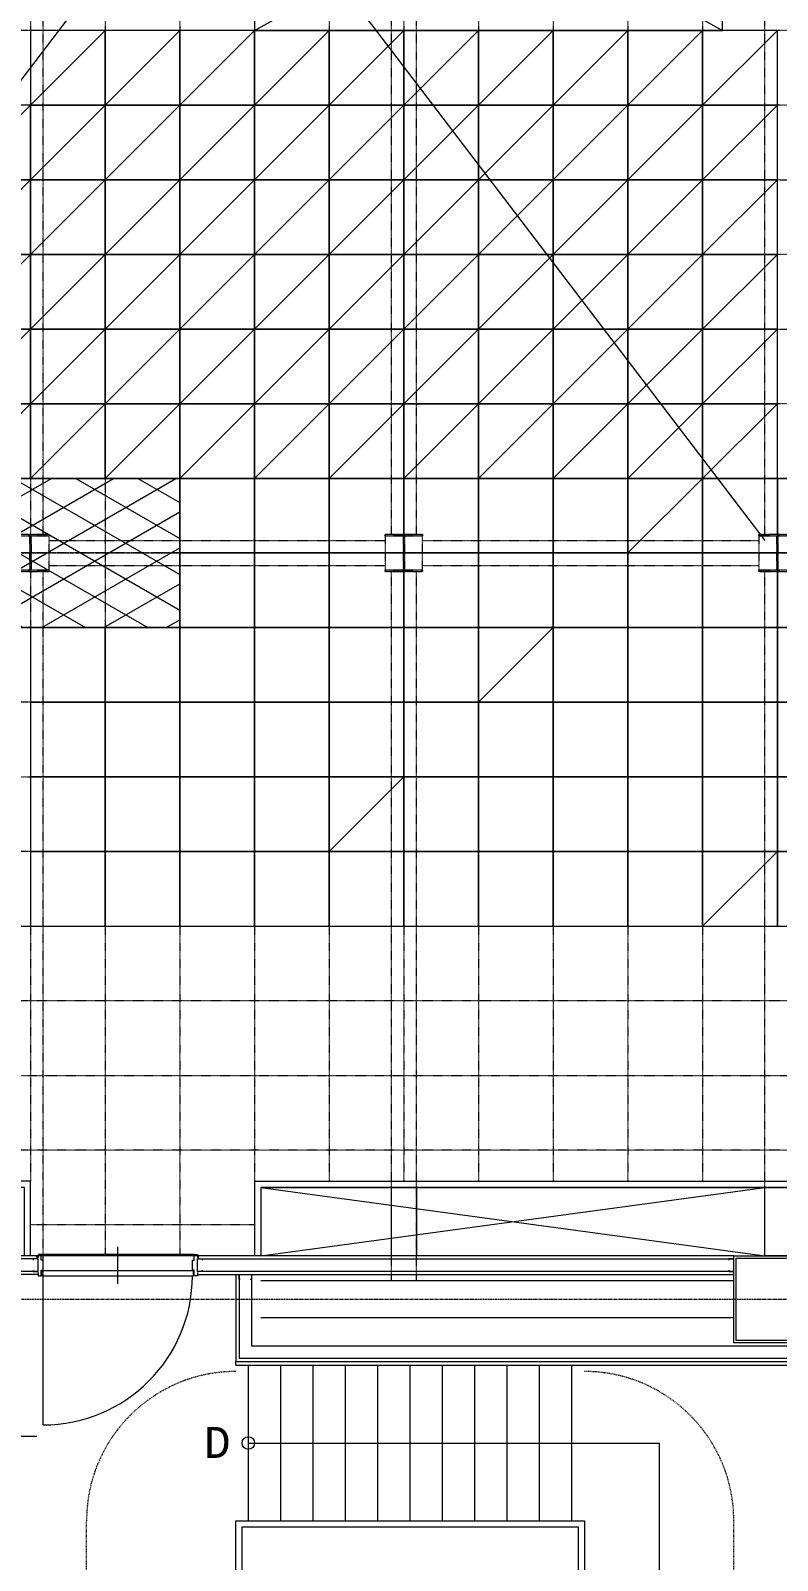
# Model space of a CAD drawing. Extents: x 73996 to 686888, y -9729 to 263202.
# Drawn here: x 465926 to 471926, y 179104 to 191402 of the extents above; entities that cross this region are included whole.
import ezdxf
from ezdxf.enums import TextEntityAlignment as Align

# ---------------------------------------------------------------- set-up
doc = ezdxf.new("R2010")
doc.units = 0
doc.header["$LTSCALE"] = 20
for name, pattern in [('Data Center Layout_L20$0$CENTER', [2, 1.25, -0.25, 0.25, -0.25]), ('Data Center Layout_L20$0$DOTK1', [0.1, 0.05, -0.05]), ('Data Center Layout_L20$0$HIDDENK2', [0.5, 0.25, -0.25])]:
    doc.linetypes.add(name, pattern=pattern)
for name, color, linetype, lineweight in [('Data Center Layout_L20$0$$ALDG', 252, 'Data Center Layout_L20$0$DOTK1', 0), ('Data Center Layout_L20$0$$ALDG-P', 252, 'Continuous', 0), ('Data Center Layout_L20$0$$AREA-RC', 252, 'Continuous', 0), ('Data Center Layout_L20$0$$OOBIKI', 252, 'Data Center Layout_L20$0$DOTK1', 0), ('Data Center Layout_L20$0$ARC', 252, 'Continuous', 0), ('Data Center Layout_L20$0$H-SIN', 252, 'Data Center Layout_L20$0$CENTER', 9), ('Data Center Layout_L20$0$HOJO1', 252, 'Continuous', 0), ('Data Center Layout_L20$0$SUGATA3', 252, 'Continuous', 0)]:
    doc.layers.add(name, color=color, linetype=linetype, lineweight=lineweight)
doc.styles.add('Data Center Layout_L20$0$ATS', font='monotxt', dxfattribs={"bigfont": 'BIGFONT'})

# ---------------------------------------------------------------- blocks, each defined once
blk = doc.blocks.new('Data Center Layout_L20$0$45%-AL-G')
blk.add_line((600, 600), (0, 0))
blk.add_lwpolyline([(0, 0), (600, 0), (600, 600), (0, 600)], close=True)
blk = doc.blocks.new('Data Center Layout_L20$0$BLANK')
blk.add_lwpolyline([(0, 0), (600, 0), (600, 600), (0, 600)], close=True)
blk = doc.blocks.new('Data Center Layout_L20$0$A$C80dc7663')
at = {"layer": 'Data Center Layout_L20$0$$ALDG-P', "linetype": 'Data Center Layout_L20$0$DOTK1'}
h = blk.add_hatch(dxfattribs=at)
h.set_pattern_fill('EXP', color=256, scale=100, style=0)
h.set_pattern_definition([(30, (275940.24, 28654.4), (-125, 216.50635), []), (330, (275940.24, 28654.4), (125, 216.50635), [])])
h.paths.add_polyline_path([(505540.24, 153445.59), (509140.24, 153445.59), (509140.24, 154645.59), (505540.24, 154645.59)])
at = {"layer": 'Data Center Layout_L20$0$$ALDG'}
for p, q in [((507940.24, 183095.59), (507940.24, 148995.59)), ((508540.24, 183095.59), (508540.24, 148410.59)), ((509140.24, 183095.59), (509140.24, 148410.59)), ((509740.24, 183095.59), (509740.24, 148995.59)), ((510340.24, 183095.59), (510340.24, 148995.59)), ((510940.24, 183095.59), (510940.24, 148995.59)), ((511540.24, 183095.59), (511540.24, 148995.59)), ((512140.24, 183095.59), (512140.24, 148995.59)), ((512740.24, 183095.59), (512740.24, 148995.59)), ((513340.24, 183095.59), (513340.24, 148995.59)), ((531290.24, 158245.59), (334590.24, 158245.59)), ((531290.24, 157645.59), (334590.24, 157645.59)), ((334590.24, 157045.59), (531290.24, 157045.59)), ((531290.24, 156445.59), (334590.24, 156445.59)), ((334590.24, 155845.59), (531290.24, 155845.59)), ((531290.24, 155245.59), (334590.24, 155245.59)), ((334590.24, 154645.59), (531290.24, 154645.59)), ((531290.24, 154045.59), (334590.24, 154045.59)), ((334590.24, 153445.59), (531290.24, 153445.59)), ((531290.24, 152845.59), (334590.24, 152845.59)), ((334590.24, 152245.59), (531290.24, 152245.59)), ((531290.24, 151645.59), (334590.24, 151645.59)), ((334590.24, 151045.59), (531290.24, 151045.59)), ((531290.24, 150445.59), (334590.24, 150445.59)), ((334590.24, 149845.59), (531290.24, 149845.59)), ((531290.24, 149245.59), (334590.24, 149245.59)), ((509740.24, 148645.59), (507940.24, 148645.59))]:
    blk.add_line(p, q, dxfattribs=at)
at = {"layer": 'Data Center Layout_L20$0$$ALDG-P'}
for p, q in [((509740.24, 158245.59), (513500.24, 160345.59)), ((509740.24, 160345.59), (513500.24, 158245.59))]:
    blk.add_line(p, q, dxfattribs=at)
blk.add_lwpolyline([(495940.24, 148995.59), (495940.24, 151045.59), (525340.24, 151045.59), (525340.24, 157045.59), (518140.24, 157045.59), (518140.24, 154645.59), (509140.24, 154645.59), (509140.24, 153445.59), (505540.24, 153445.59), (505540.24, 154645.59), (500740.24, 154645.59), (500740.24, 157045.59), (499540.24, 157045.59)], dxfattribs=at)
at = {"layer": 'Data Center Layout_L20$0$$AREA-RC'}
for points in [[(495940.24, 151045.59), (525340.24, 151045.59), (525340.24, 164845.59), (529540.24, 164845.59), (529540.24, 148945.59), (509790.24, 148945.59), (509790.24, 148395.59), (507890.24, 148395.59), (507890.24, 148945.59), (495940.24, 148945.59)], [(509740.24, 158245.59), (513500.24, 158245.59), (513500.24, 160345.59), (509740.24, 160345.59)]]:
    blk.add_lwpolyline(points, close=True, dxfattribs=at)
at = {"layer": 'Data Center Layout_L20$0$$OOBIKI'}
for p, q in [((508040.24, 154195.59), (508040.24, 159895.59)), ((510840.24, 154195.59), (510840.24, 159895.59)), ((511040.24, 154195.59), (511040.24, 159895.59)), ((513840.24, 154195.59), (513840.24, 159895.59)), ((508090.24, 154145.59), (510790.24, 154145.59)), ((511090.24, 154145.59), (513790.24, 154145.59)), ((508040.24, 148195.59), (508040.24, 153895.59)), ((508090.24, 153945.59), (510790.24, 153945.59)), ((510840.24, 148195.59), (510840.24, 153895.59)), ((511040.24, 148195.59), (511040.24, 153895.59)), ((511090.24, 153945.59), (513790.24, 153945.59)), ((513840.24, 148395.59), (513840.24, 153895.59))]:
    blk.add_line(p, q, dxfattribs=at)
at = {"layer": 'Data Center Layout_L20$0$$OOBIKI', "linetype": 'Data Center Layout_L20$0$DOTK1'}
for points in [[(507790.24, 154195.59), (508090.24, 154195.59), (508090.24, 154180.59), (507945.24, 154180.59), (507945.24, 153910.59), (508090.24, 153910.59), (508090.24, 153895.59), (507790.24, 153895.59), (507790.24, 153910.59), (507935.24, 153910.59), (507935.24, 154180.59), (507790.24, 154180.59)], [(510790.24, 154195.59), (511090.24, 154195.59), (511090.24, 154180.59), (510945.24, 154180.59), (510945.24, 153910.59), (511090.24, 153910.59), (511090.24, 153895.59), (510790.24, 153895.59), (510790.24, 153910.59), (510935.24, 153910.59), (510935.24, 154180.59), (510790.24, 154180.59)], [(513790.24, 154195.59), (514090.24, 154195.59), (514090.24, 154180.59), (513945.24, 154180.59), (513945.24, 153910.59), (514090.24, 153910.59), (514090.24, 153895.59), (513790.24, 153895.59), (513790.24, 153910.59), (513935.24, 153910.59), (513935.24, 154180.59), (513790.24, 154180.59)]]:
    blk.add_lwpolyline(points, close=True, dxfattribs=at)
at = {"layer": 'Data Center Layout_L20$0$$OOBIKI'}
for points in [[(507790.24, 153895.59), (508090.24, 153895.59), (508090.24, 154195.59), (507790.24, 154195.59)], [(510790.24, 153895.59), (511090.24, 153895.59), (511090.24, 154195.59), (510790.24, 154195.59)], [(513790.24, 153895.59), (514090.24, 153895.59), (514090.24, 154195.59), (513790.24, 154195.59)]]:
    blk.add_lwpolyline(points, close=True, dxfattribs=at)
at = {"layer": 'Data Center Layout_L20$0$ARC'}
for p, q in [((507940.24, 148995.59), (489940.24, 148995.59)), ((507940.24, 148395.59), (507940.24, 148995.59)), ((509740.24, 148995.59), (509740.24, 148395.59)), ((509740.24, 148995.59), (531290.24, 148995.59)), ((509790.24, 148945.59), (509790.24, 148395.59)), ((509790.24, 148945.59), (531340.24, 148945.59)), ((509790.24, 148945.59), (513840.24, 148395.59)), ((509790.24, 148395.59), (513840.24, 148945.59)), ((508000.24, 148395.59), (505290.24, 148395.59)), ((508000.24, 148370.59), (505290.24, 148370.59)), ((509255.24, 148405.59), (508025.24, 148405.59)), ((513590.24, 148395.59), (509280.24, 148395.59)), ((509280.24, 148370.59), (513590.24, 148370.59)), ((508000.24, 148270.59), (505290.24, 148270.59)), ((508000.24, 148245.59), (505290.24, 148245.59)), ((513590.24, 148270.59), (509280.24, 148270.59)), ((509280.24, 148245.59), (513590.24, 148245.59)), ((509590.24, 148245.59), (509590.24, 147545.59)), ((509615.24, 148245.59), (509615.24, 147570.59)), ((513590.24, 148195.59), (509790.24, 148195.59)), ((513590.24, 147895.59), (509790.24, 147895.59)), ((509590.24, 147545.59), (514290.24, 147545.59)), ((514290.24, 147570.59), (509615.24, 147570.59))]:
    blk.add_line(p, q, dxfattribs=at)
at = {"layer": 'Data Center Layout_L20$0$ARC', "linetype": 'Continuous'}
for p, q in [((508640.24, 148170.59), (508640.24, 148466.59)), ((508040.24, 147035.59), (508040.24, 148235.59)), ((507690.24, 146945.59), (507990.24, 146945.59))]:
    blk.add_line(p, q, dxfattribs=at)
at = {"layer": 'Data Center Layout_L20$0$ARC'}
for points in [[(505540.24, 153445.59), (509140.24, 153445.59), (509140.24, 154645.59), (505540.24, 154645.59)], [(510840.24, 148945.59), (511040.24, 148945.59), (511040.24, 148395.59), (510840.24, 148395.59)], [(513840.24, 148945.59), (514040.24, 148945.59), (514040.24, 148395.59), (513840.24, 148395.59)], [(513590.24, 147695.59), (513590.24, 148395.59), (514290.24, 148395.59), (514290.24, 147695.59)], [(513610.24, 147715.59), (513610.24, 148375.59), (514270.24, 148375.59), (514270.24, 147715.59)], [(508030.24, 148235.59), (509250.24, 148235.59), (509250.24, 148275.59), (508030.24, 148275.59)], [(512340.24, 146215.59), (512340.24, 145425.59), (509640.24, 145425.59), (509640.24, 146215.59)]]:
    blk.add_lwpolyline(points, close=True, dxfattribs=at)
for points in [[(507960.24, 148280.59), (507960.24, 148270.59), (508000.24, 148270.59), (508000.24, 148370.59), (507960.24, 148370.59), (507960.24, 148360.59)], [(508000.24, 148260.59), (508000.24, 148235.59), (508025.24, 148235.59), (508025.24, 148280.59), (508040.24, 148280.59), (508040.24, 148360.59), (508025.24, 148360.59), (508025.24, 148405.59), (508000.24, 148405.59), (508000.24, 148380.59)], [(509280.24, 148260.59), (509280.24, 148235.59), (509255.24, 148235.59), (509255.24, 148280.59), (509240.24, 148280.59), (509240.24, 148360.59), (509255.24, 148360.59), (509255.24, 148405.59), (509280.24, 148405.59), (509280.24, 148380.59)], [(509320.24, 148280.59), (509320.24, 148270.59), (509280.24, 148270.59), (509280.24, 148370.59), (509320.24, 148370.59), (509320.24, 148360.59)], [(513550.24, 148280.59), (513550.24, 148270.59), (513590.24, 148270.59), (513590.24, 148370.59), (513550.24, 148370.59), (513550.24, 148360.59)], [(509625.24, 148205.59), (509615.24, 148205.59), (509615.24, 148245.59), (509715.24, 148245.59), (509715.24, 148205.59), (509705.24, 148205.59)]]:
    blk.add_lwpolyline(points, dxfattribs=at)
for points in [[(508000.24, 148395.59), (508000.24, 148383.09), (507990.24, 148383.09), (507990.24, 148395.59, 0.78004585)], [(509280.24, 148395.59), (509280.24, 148383.09), (509290.24, 148383.09), (509290.24, 148395.59, -0.78004585)]]:
    blk.add_lwpolyline(points, format="xyb", close=True, dxfattribs=at)
at = {"layer": 'Data Center Layout_L20$0$ARC', "linetype": 'Continuous'}
blk.add_arc((508040.24, 148235.59), 1200, 270, 0, dxfattribs=at)
at = {"layer": 'Data Center Layout_L20$0$H-SIN'}
for p, q in [((294307.41, 154045.59), (588940.24, 154045.59)), ((294307.41, 148045.59), (588940.24, 148045.59))]:
    blk.add_line(p, q, dxfattribs=at)
at = {"layer": 'Data Center Layout_L20$0$HOJO1'}
for p, q in [((513840.24, 165695.59), (505040.24, 154145.59)), ((505040.24, 165695.59), (513840.24, 154145.59))]:
    blk.add_line(p, q, dxfattribs=at)
at = {"layer": 'Data Center Layout_L20$0$SUGATA3'}
for p, q in [((509715.24, 148245.59), (509715.24, 147670.59)), ((509715.24, 147670.59), (514290.24, 147670.59)), ((509590.24, 147515.59), (509590.24, 147545.59)), ((509590.24, 147515.59), (514090.24, 147515.59)), ((509690.24, 146265.59), (509690.24, 147515.59)), ((509950.24, 146265.59), (509950.24, 147515.59)), ((510210.24, 146265.59), (510210.24, 147515.59)), ((510470.24, 146265.59), (510470.24, 147515.59)), ((510730.24, 146265.59), (510730.24, 147515.59)), ((510990.24, 146265.59), (510990.24, 147515.59)), ((511250.24, 146265.59), (511250.24, 147515.59)), ((511510.24, 146265.59), (511510.24, 147515.59)), ((511770.24, 146265.59), (511770.24, 147515.59)), ((512030.24, 146265.59), (512030.24, 147515.59)), ((512290.24, 146265.59), (512290.24, 147515.59)), ((509690.24, 146890.59), (512990.24, 146890.59)), ((512990.24, 146890.59), (512990.24, 144750.59))]:
    blk.add_line(p, q, dxfattribs=at)
at = {"layer": 'Data Center Layout_L20$0$SUGATA3', "linetype": 'Data Center Layout_L20$0$HIDDENK2'}
for points in [[(509590.24, 144175.59, -0.41421356), (508390.24, 145375.59), (508390.24, 146265.59, -0.41421356), (509590.24, 147465.59)], [(512390.24, 144175.59, 0.41421356), (513590.24, 145375.59), (513590.24, 146265.59, 0.41421356), (512390.24, 147465.59)]]:
    blk.add_lwpolyline(points, format="xyb", dxfattribs=at)
at = {"layer": 'Data Center Layout_L20$0$SUGATA3'}
blk.add_lwpolyline([(512390.24, 146265.59), (512390.24, 145375.59), (509590.24, 145375.59), (509590.24, 146265.59)], close=True, dxfattribs=at)
blk.add_circle((509690.24, 146890.59), 50, dxfattribs=at)
at = {"layer": 'Data Center Layout_L20$0$$ALDG-P'}
for name, p in [('Data Center Layout_L20$0$45%-AL-G', (507940.24, 157645.59)), ('Data Center Layout_L20$0$45%-AL-G', (508540.24, 157645.59)), ('Data Center Layout_L20$0$45%-AL-G', (509140.24, 157645.59)), ('Data Center Layout_L20$0$45%-AL-G', (509740.24, 157645.59)), ('Data Center Layout_L20$0$45%-AL-G', (510340.24, 157645.59)), ('Data Center Layout_L20$0$45%-AL-G', (510940.24, 157645.59)), ('Data Center Layout_L20$0$45%-AL-G', (511540.24, 157645.59)), ('Data Center Layout_L20$0$45%-AL-G', (512140.24, 157645.59)), ('Data Center Layout_L20$0$45%-AL-G', (512740.24, 157645.59)), ('Data Center Layout_L20$0$45%-AL-G', (513340.24, 157645.59)), ('Data Center Layout_L20$0$45%-AL-G', (507340.24, 157045.59)), ('Data Center Layout_L20$0$45%-AL-G', (507940.24, 157045.59)), ('Data Center Layout_L20$0$45%-AL-G', (508540.24, 157045.59)), ('Data Center Layout_L20$0$45%-AL-G', (509140.24, 157045.59)), ('Data Center Layout_L20$0$45%-AL-G', (509740.24, 157045.59)), ('Data Center Layout_L20$0$45%-AL-G', (510340.24, 157045.59)), ('Data Center Layout_L20$0$45%-AL-G', (510940.24, 157045.59)), ('Data Center Layout_L20$0$45%-AL-G', (511540.24, 157045.59)), ('Data Center Layout_L20$0$45%-AL-G', (512140.24, 157045.59)), ('Data Center Layout_L20$0$45%-AL-G', (512740.24, 157045.59)), ('Data Center Layout_L20$0$45%-AL-G', (513340.24, 157045.59)), ('Data Center Layout_L20$0$45%-AL-G', (507340.24, 156445.59)), ('Data Center Layout_L20$0$45%-AL-G', (507940.24, 156445.59)), ('Data Center Layout_L20$0$45%-AL-G', (508540.24, 156445.59)), ('Data Center Layout_L20$0$45%-AL-G', (509140.24, 156445.59)), ('Data Center Layout_L20$0$45%-AL-G', (509740.24, 156445.59)), ('Data Center Layout_L20$0$45%-AL-G', (510340.24, 156445.59)), ('Data Center Layout_L20$0$45%-AL-G', (510940.24, 156445.59)), ('Data Center Layout_L20$0$45%-AL-G', (511540.24, 156445.59)), ('Data Center Layout_L20$0$45%-AL-G', (512140.24, 156445.59)), ('Data Center Layout_L20$0$45%-AL-G', (512740.24, 156445.59)), ('Data Center Layout_L20$0$45%-AL-G', (513340.24, 156445.59)), ('Data Center Layout_L20$0$45%-AL-G', (507340.24, 155845.59)), ('Data Center Layout_L20$0$45%-AL-G', (507940.24, 155845.59)), ('Data Center Layout_L20$0$45%-AL-G', (508540.24, 155845.59)), ('Data Center Layout_L20$0$45%-AL-G', (509140.24, 155845.59)), ('Data Center Layout_L20$0$45%-AL-G', (509740.24, 155845.59)), ('Data Center Layout_L20$0$45%-AL-G', (510340.24, 155845.59)), ('Data Center Layout_L20$0$45%-AL-G', (510940.24, 155845.59)), ('Data Center Layout_L20$0$45%-AL-G', (511540.24, 155845.59)), ('Data Center Layout_L20$0$45%-AL-G', (512140.24, 155845.59)), ('Data Center Layout_L20$0$45%-AL-G', (512740.24, 155845.59)), ('Data Center Layout_L20$0$45%-AL-G', (513340.24, 155845.59)), ('Data Center Layout_L20$0$45%-AL-G', (507340.24, 155245.59)), ('Data Center Layout_L20$0$45%-AL-G', (507940.24, 155245.59)), ('Data Center Layout_L20$0$45%-AL-G', (508540.24, 155245.59)), ('Data Center Layout_L20$0$45%-AL-G', (509140.24, 155245.59)), ('Data Center Layout_L20$0$45%-AL-G', (509740.24, 155245.59)), ('Data Center Layout_L20$0$45%-AL-G', (510340.24, 155245.59)), ('Data Center Layout_L20$0$45%-AL-G', (510940.24, 155245.59)), ('Data Center Layout_L20$0$45%-AL-G', (511540.24, 155245.59)), ('Data Center Layout_L20$0$45%-AL-G', (512140.24, 155245.59)), ('Data Center Layout_L20$0$45%-AL-G', (512740.24, 155245.59)), ('Data Center Layout_L20$0$45%-AL-G', (513340.24, 155245.59)), ('Data Center Layout_L20$0$45%-AL-G', (507340.24, 154645.59)), ('Data Center Layout_L20$0$45%-AL-G', (507940.24, 154645.59)), ('Data Center Layout_L20$0$45%-AL-G', (508540.24, 154645.59)), ('Data Center Layout_L20$0$45%-AL-G', (509140.24, 154645.59)), ('Data Center Layout_L20$0$45%-AL-G', (509740.24, 154645.59)), ('Data Center Layout_L20$0$45%-AL-G', (510340.24, 154645.59)), ('Data Center Layout_L20$0$45%-AL-G', (510940.24, 154645.59)), ('Data Center Layout_L20$0$45%-AL-G', (511540.24, 154645.59)), ('Data Center Layout_L20$0$45%-AL-G', (512140.24, 154645.59)), ('Data Center Layout_L20$0$45%-AL-G', (512740.24, 154645.59)), ('Data Center Layout_L20$0$45%-AL-G', (513340.24, 154645.59)), ('Data Center Layout_L20$0$BLANK', (509140.24, 154045.59)), ('Data Center Layout_L20$0$BLANK', (509740.24, 154045.59)), ('Data Center Layout_L20$0$BLANK', (510340.24, 154045.59)), ('Data Center Layout_L20$0$BLANK', (510940.24, 154045.59)), ('Data Center Layout_L20$0$BLANK', (511540.24, 154045.59)), ('Data Center Layout_L20$0$BLANK', (512140.24, 154045.59)), ('Data Center Layout_L20$0$45%-AL-G', (512740.24, 154045.59)), ('Data Center Layout_L20$0$BLANK', (513340.24, 154045.59)), ('Data Center Layout_L20$0$BLANK', (513940.24, 154045.59)), ('Data Center Layout_L20$0$BLANK', (509140.24, 153445.59)), ('Data Center Layout_L20$0$BLANK', (509740.24, 153445.59)), ('Data Center Layout_L20$0$BLANK', (510340.24, 153445.59)), ('Data Center Layout_L20$0$BLANK', (510940.24, 153445.59)), ('Data Center Layout_L20$0$BLANK', (511540.24, 153445.59)), ('Data Center Layout_L20$0$BLANK', (512140.24, 153445.59)), ('Data Center Layout_L20$0$BLANK', (512740.24, 153445.59)), ('Data Center Layout_L20$0$BLANK', (513340.24, 153445.59)), ('Data Center Layout_L20$0$BLANK', (513940.24, 153445.59)), ('Data Center Layout_L20$0$BLANK', (507940.24, 152845.59)), ('Data Center Layout_L20$0$BLANK', (508540.24, 152845.59)), ('Data Center Layout_L20$0$BLANK', (509140.24, 152845.59)), ('Data Center Layout_L20$0$BLANK', (509740.24, 152845.59)), ('Data Center Layout_L20$0$BLANK', (510340.24, 152845.59)), ('Data Center Layout_L20$0$BLANK', (510940.24, 152845.59)), ('Data Center Layout_L20$0$45%-AL-G', (511540.24, 152845.59)), ('Data Center Layout_L20$0$BLANK', (512140.24, 152845.59)), ('Data Center Layout_L20$0$BLANK', (512740.24, 152845.59)), ('Data Center Layout_L20$0$BLANK', (513340.24, 152845.59)), ('Data Center Layout_L20$0$BLANK', (513940.24, 152845.59)), ('Data Center Layout_L20$0$BLANK', (507940.24, 152245.59)), ('Data Center Layout_L20$0$BLANK', (508540.24, 152245.59)), ('Data Center Layout_L20$0$BLANK', (509140.24, 152245.59)), ('Data Center Layout_L20$0$BLANK', (509740.24, 152245.59)), ('Data Center Layout_L20$0$BLANK', (510340.24, 152245.59)), ('Data Center Layout_L20$0$BLANK', (510940.24, 152245.59)), ('Data Center Layout_L20$0$BLANK', (511540.24, 152245.59)), ('Data Center Layout_L20$0$BLANK', (512140.24, 152245.59)), ('Data Center Layout_L20$0$BLANK', (512740.24, 152245.59)), ('Data Center Layout_L20$0$BLANK', (513340.24, 152245.59)), ('Data Center Layout_L20$0$BLANK', (513940.24, 152245.59)), ('Data Center Layout_L20$0$BLANK', (507940.24, 151645.59)), ('Data Center Layout_L20$0$BLANK', (508540.24, 151645.59)), ('Data Center Layout_L20$0$BLANK', (509140.24, 151645.59)), ('Data Center Layout_L20$0$BLANK', (509740.24, 151645.59)), ('Data Center Layout_L20$0$45%-AL-G', (510340.24, 151645.59)), ('Data Center Layout_L20$0$BLANK', (510940.24, 151645.59)), ('Data Center Layout_L20$0$BLANK', (511540.24, 151645.59)), ('Data Center Layout_L20$0$BLANK', (512140.24, 151645.59)), ('Data Center Layout_L20$0$BLANK', (512740.24, 151645.59)), ('Data Center Layout_L20$0$BLANK', (513340.24, 151645.59)), ('Data Center Layout_L20$0$BLANK', (513940.24, 151645.59)), ('Data Center Layout_L20$0$BLANK', (507940.24, 151045.59)), ('Data Center Layout_L20$0$BLANK', (508540.24, 151045.59)), ('Data Center Layout_L20$0$BLANK', (509140.24, 151045.59)), ('Data Center Layout_L20$0$BLANK', (509740.24, 151045.59)), ('Data Center Layout_L20$0$BLANK', (510340.24, 151045.59)), ('Data Center Layout_L20$0$BLANK', (510940.24, 151045.59)), ('Data Center Layout_L20$0$BLANK', (511540.24, 151045.59)), ('Data Center Layout_L20$0$BLANK', (512140.24, 151045.59)), ('Data Center Layout_L20$0$BLANK', (512740.24, 151045.59)), ('Data Center Layout_L20$0$45%-AL-G', (513340.24, 151045.59)), ('Data Center Layout_L20$0$BLANK', (513940.24, 151045.59))]:
    blk.add_blockref(name, p, dxfattribs=at)
at = {"layer": 'Data Center Layout_L20$0$ARC', "style": 'Data Center Layout_L20$0$ATS'}
blk.add_text('D', height=250, dxfattribs=at).set_placement((509440.24, 146895.49), align=Align.MIDDLE_CENTER)
blk = doc.blocks.new('Data Center Layout_L20')
blk.add_blockref('Data Center Layout_L20$0$A$C80dc7663', (-42015, 33157))

msp = doc.modelspace()

# ---------------------------------------------------------------- block references
msp.add_blockref('Data Center Layout_L20', (0, 0))

doc.saveas('drawing.dxf')
